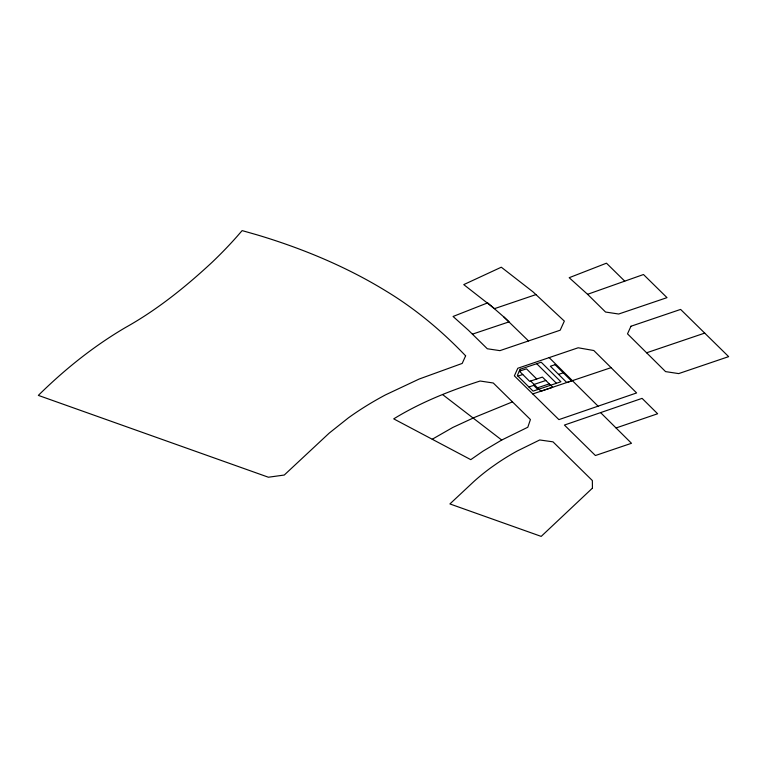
<?xml version="1.0" encoding="UTF-8"?>
<svg xmlns="http://www.w3.org/2000/svg" width="767" height="767" viewBox="0 0 767 767"><rect width="100%" height="100%" fill="white"/><g stroke="black" fill="none" stroke-linecap="round" stroke-linejoin="round"><path stroke-width="1.15" d="M432.243 439.242L452.856 427.43L474.984 417.21L512.461 401.879M501.714 440.037L483.162 451.054L470.775 459.654L393.711 418.868C420.613 402.349 450.124 390.633 480.104 381.017L493.277 383.001L530.428 419.53L527.811 427.238L501.714 440.037L442.511 394.506M587.57 294.307L643.484 274.519L667.002 297.644L618.681 314.019L605.547 312.035L587.57 294.307L569.191 277.702L606.476 263.186L624.741 281.153M600.59 412.617L564.416 425.062L595.413 455.521L631.49 443.288L600.59 412.617L642.084 398.361L657.626 413.758L616.054 427.967M598.087 406.174L558.903 419.626L514.369 375.849L517.792 368.256L578.165 347.777L593.802 350.519L636.62 392.944L598.087 406.174L549.172 357.614M536.114 294.547L494.504 308.65L463.757 284.615L501.292 267.204L533.055 291.901L564.339 321.105L560.188 330.203L499.911 350.644L487.313 348.764L468.359 330.184L453.067 316.474L487.678 302.869L503.833 316.944L528.521 340.941M646.6 352.791L704.71 333.099M472.414 334.153L509.077 321.862L503.833 316.944M519.422 371.19L526.469 368.822L536.727 378.994M517.965 376.127L522.768 374.507M558.577 374.382L563.275 372.81M534.081 384.43L545.836 380.48M528.904 386.98L533.707 385.37L537.878 389.511M537.504 387.814L549.258 383.874M532.787 393.941L611.088 367.652M536.727 363.711L556.439 383.27M530.668 381.036L540.927 391.208L552.671 387.268L542.422 377.086L529.671 381.362L519.326 371.094M465.627 355.83L462.204 363.424L419.146 379.042L385.437 394.909A361.746 208.854 0 0 0 348.41 417.842L329.235 433.087L284.26 475.041L268.402 477.227L38.35 395.388C64.62 369.454 93.612 346.205 125.491 327.509C156.976 309.945 185.307 287.126 211.692 262.669A706.704 408.015 0 0 0 236.955 236.552L242.132 230.599L256.801 234.779A456.691 263.666 0 0 1 278.258 241.576C307.509 251.413 336.071 263.388 363.27 277.97A488.617 282.103 0 0 1 386.367 291.259C415.647 308.967 442.003 331.133 465.627 355.83M520.141 369.272L517.332 375.504L533.075 391.122L560.898 381.774L541.186 362.206L520.141 369.272M630.973 326.243L627.511 333.837L665.564 371.612L678.68 373.596L728.65 356.636L680.617 309.417L630.973 326.243M592.431 488.148L541.195 536.401L449.913 503.938L473.833 481.551A289.955 167.407 0 0 1 490.851 467.736L497.064 463.373A270.818 156.353 0 0 1 517.179 451.025L539.709 439.97L552.997 441.84L592.354 480.554L592.431 488.148M555.078 364.67L550.37 366.243L566.784 382.532L571.482 380.95L555.078 364.67"/></g></svg>
